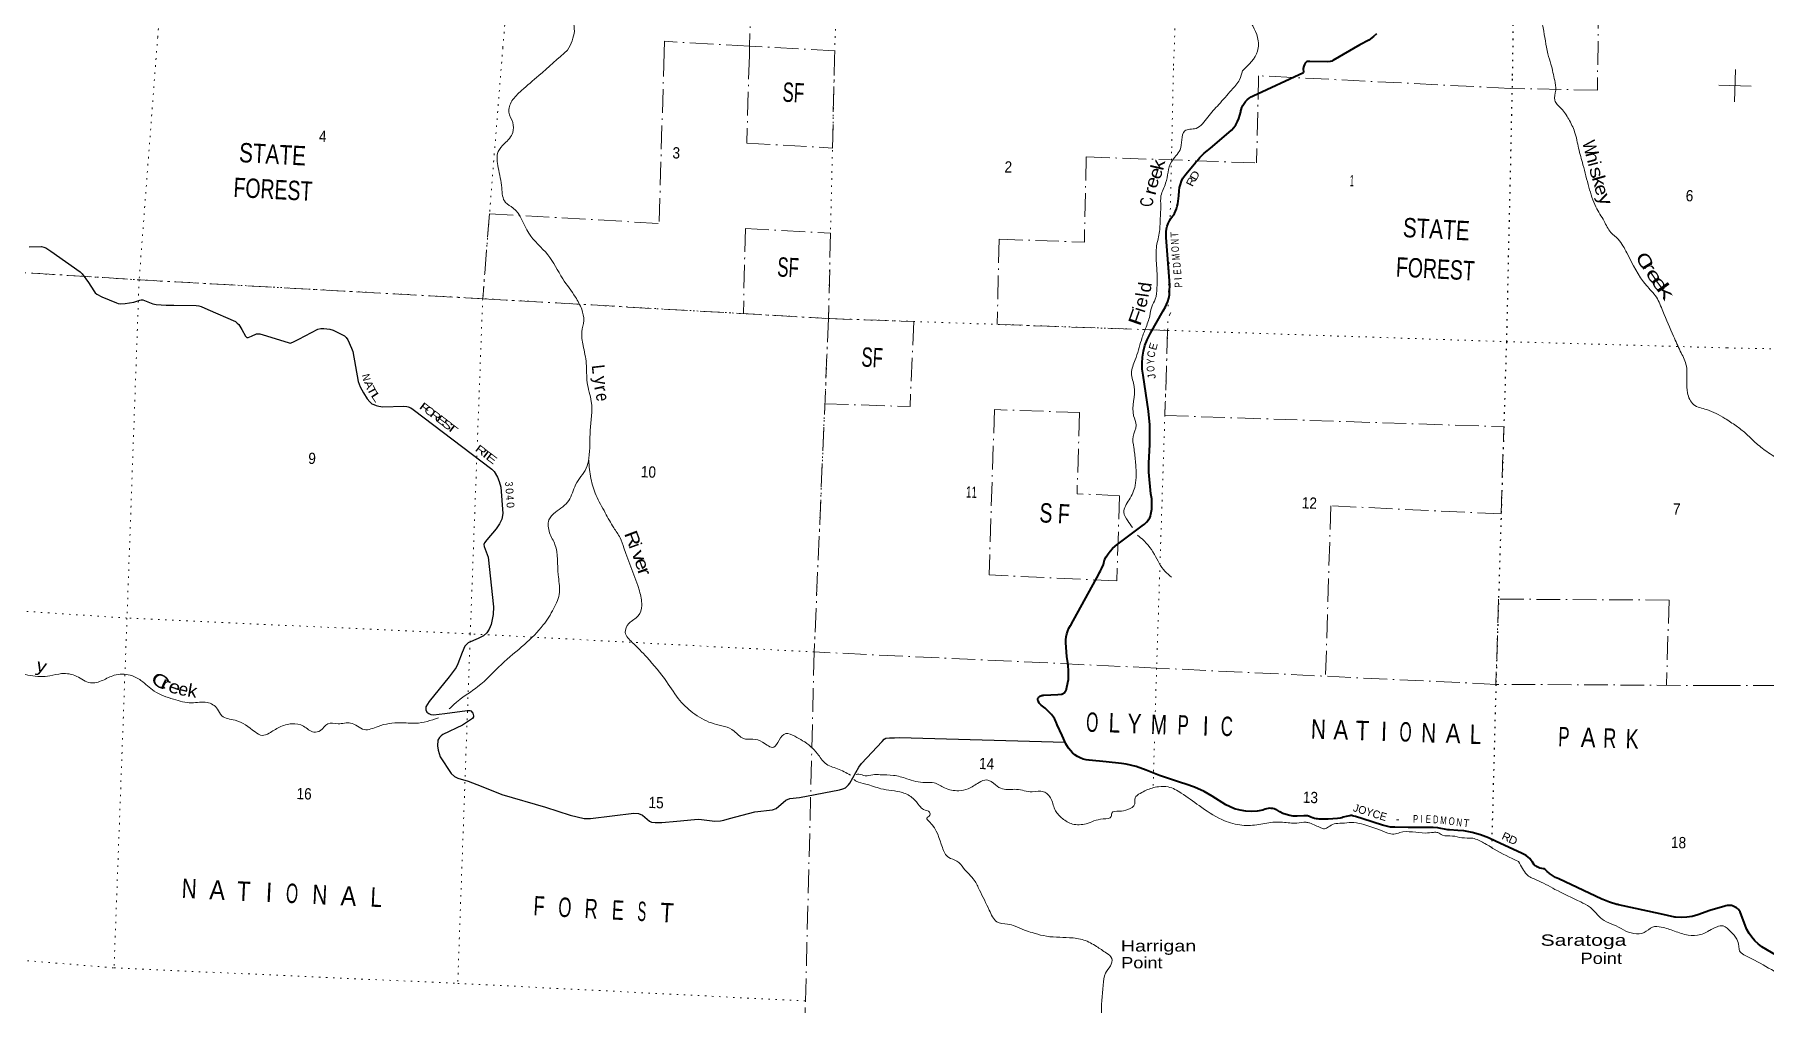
# Model space of a CAD drawing. Header units: feet. Extents: x -739708 to -488887, y 188754 to 379550.
# Drawn here: x -703016 to -676232, y 225540 to 240547 of the extents above; entities that cross this region are included whole.
import ezdxf
from ezdxf.enums import TextEntityAlignment as Align

# ---------------------------------------------------------------- set-up
doc = ezdxf.new("R2010")
doc.units = ezdxf.units.FT
doc.header["$LTSCALE"] = 73
doc.linetypes.add('DOT_DASHED', pattern=[7.7, 5, -1.2, 0.3, -1.2])
doc.linetypes.add('DOTTED', pattern=[1.5, 0.3, -1.2])
for name, color, linetype, lineweight in [('26', 7, 'Continuous', 40), ('29', 7, 'Continuous', 25), ('39', 7, 'Continuous', 13), ('4', 7, 'Continuous', 13), ('42', 7, 'Continuous', 25), ('44', 7, 'DOT_DASHED', 13), ('6', 7, 'DOTTED', 25), ('7', 7, 'DOTTED', 13)]:
    doc.layers.add(name, color=color, linetype=linetype, lineweight=lineweight)
for name, color, linetype in [('27', 7, 'Continuous'), ('30', 7, 'Continuous'), ('41', 7, 'Continuous')]:
    doc.layers.add(name, color=color, linetype=linetype)

msp = doc.modelspace()

# ---------------------------------------------------------------- linework, layer by layer
at = {"layer": '26'}
for points in [[(-682239.19, 240557.23), (-682284.58, 240515.94), (-682354.31, 240462.29), (-682493.87, 240385.7), (-682913.88, 240144.32), (-682931.42, 240136.06), (-682956.69, 240129.35), (-682989.19, 240125.74), (-683272.37, 240131.41), (-683304.87, 240128.84), (-683321.89, 240123.16), (-683340.97, 240104.06), (-683352.84, 240083.93), (-683363.67, 240059.68), (-683371.41, 240021.99), (-683369.66, 239958.16)], [(-686538.2, 232189.96), (-686524.6, 232214.76), (-686511.44, 232239.96), (-686493.93, 232273.51), (-686466.86, 232341.05), (-686446.99, 232411.05), (-686423.36, 232459.53), (-686394.8, 232505.28), (-686361.61, 232547.79), (-686324.15, 232586.59), (-686282.85, 232621.27), (-686277.18, 232625.48), (-685866.99, 232938.1), (-685831.23, 232965.11), (-685798.49, 232995.71), (-685769.12, 233029.57), (-685762.21, 233039.41), (-685745.83, 233062.73), (-685739.07, 233089.41), (-685731.93, 233117.57), (-685719.07, 233196.29), (-685714.51, 233275.92), (-685718.3, 233355.59), (-685730.4, 233434.43), (-685763.84, 233768.34), (-685762.7, 233909.59), (-685749.61, 234196.81), (-685749.45, 234501.85), (-685768.21, 234713.66), (-685851.02, 235271.07), (-685864.77, 235363.18), (-685868.82, 235456.21), (-685863.12, 235549.16), (-685847.73, 235641), (-685822.83, 235730.73), (-685788.69, 235817.37), (-685745.67, 235899.96), (-685745.55, 235900.17), (-685735.34, 235922.95), (-685541.24, 236266.86), (-685506.73, 236332.1), (-685489.12, 236366.07), (-685469.13, 236414.95), (-685454.37, 236465.65), (-685444.99, 236517.61), (-685441.09, 236570.26), (-685435.92, 236664.57), (-685492.32, 237404.58), (-685495.86, 237448.8), (-685494.76, 237493.14), (-685489.03, 237537.12), (-685478.73, 237580.26), (-685463.98, 237622.09), (-685444.94, 237662.15), (-685421.82, 237700), (-685395.06, 237734.99), (-685388.4, 237743.68), (-685366.33, 237776.87), (-685347.85, 237812.19), (-685333.17, 237849.24), (-685322.43, 237887.63), (-685315.77, 237926.92), (-685296.52, 238048), (-685293.71, 238124.71), (-685286.71, 238175.94), (-685274.39, 238226.16), (-685256.89, 238274.81), (-685234.4, 238321.37), (-685207.17, 238365.32), (-685187.12, 238392.18), (-685036.44, 238568.48), (-685015.65, 238592.8), (-684994.02, 238618.48), (-684971.7, 238644.98), (-684906.04, 238709.98), (-684858.95, 238747.72), (-684833.71, 238767.95), (-684808.95, 238788.82), (-684522.92, 239029.94), (-684483.08, 239066.53), (-684447.29, 239107.08), (-684415.93, 239151.15), (-684389.35, 239198.26), (-684367.83, 239247.88), (-684351.63, 239299.49), (-684340.9, 239352.5), (-684338.86, 239367.84), (-684335.2, 239380.98), (-684322.77, 239415.69), (-684306.78, 239448.9), (-684287.41, 239480.27), (-684264.86, 239509.44), (-684239.39, 239536.09), (-684211.28, 239559.93), (-684180.82, 239580.71), (-684148.36, 239598.18), (-683369.66, 239958.16)], [(-683783.47, 228536.84), (-683799.3, 228543.75), (-683821.84, 228552.01), (-683845.13, 228557.87), (-683868.89, 228561.26), (-683892.88, 228562.15), (-683916.84, 228560.53), (-683940.49, 228556.41), (-683963.58, 228549.84), (-683985.86, 228540.9), (-684000.12, 228533.67), (-684086.92, 228519.91), (-684174.68, 228515.29), (-684262.44, 228519.87), (-684349.24, 228533.6), (-684434.13, 228556.33), (-684516.18, 228587.81), (-684571.33, 228614.8), (-684782.13, 228749.52), (-684905.59, 228821.76), (-685057.78, 228892), (-685191.47, 228937.44), (-685220.1, 228947.18), (-685241.47, 228954.04), (-685597.14, 229069.24), (-685804, 229154.79), (-685957.1, 229208.87), (-686115.01, 229246.64), (-686185, 229257.9), (-686426.19, 229284.08), (-686684.77, 229305.4), (-686732.41, 229313.22), (-686778.97, 229325.96), (-686823.94, 229343.51), (-686866.83, 229365.66), (-686907.18, 229392.17), (-686944.53, 229422.75), (-686978.48, 229457.07), (-687008.65, 229494.76), (-687034.72, 229535.38), (-687048.79, 229562.05), (-687105.03, 229691.07), (-687181.69, 229855.43), (-687196.98, 229894.85), (-687206.65, 229919.79), (-687220.71, 229944.85), (-687224.61, 229951.81), (-687255.24, 229996.67), (-687269.17, 230013.09), (-687290.45, 230038.17), (-687314.9, 230063.09), (-687331.14, 230079.65), (-687369.57, 230114.89), (-687430.08, 230161.29), (-687443.78, 230172.95), (-687456.19, 230185.99), (-687462.89, 230194.69), (-687478.76, 230219.67), (-687481.63, 230244.69), (-687480.84, 230252.69), (-687479.2, 230260.68), (-687476.73, 230268.44), (-687473.46, 230275.91), (-687468.07, 230281.53), (-687458.73, 230289.75), (-687448.58, 230296.95), (-687437.73, 230303.05), (-687426.31, 230307.99), (-687414.43, 230311.7), (-687402.23, 230314.15), (-687389.84, 230315.31), (-687172.55, 230325.38), (-687121.38, 230330.74), (-687111.57, 230332.49), (-687101.46, 230335.39), (-687091.71, 230339.32), (-687082.43, 230344.25), (-687073.71, 230350.13), (-687065.65, 230356.88), (-687058.35, 230364.44), (-687051.87, 230372.72), (-687046.3, 230381.63), (-687041.68, 230391.08), (-687038.08, 230400.95), (-687035.54, 230411.15), (-687014.66, 230512.24), (-687007.93, 230555.68), (-687007.37, 230562.24), (-687005.87, 230579.87), (-687004.77, 230682.16), (-687014.38, 230784.01), (-687032.02, 230913.51), (-687049.35, 231124.39), (-687049.2, 231172.06), (-687044.07, 231219.44), (-687034.02, 231266.03), (-687019.15, 231311.32), (-686999.63, 231354.8), (-686975.67, 231396), (-686965.43, 231411), (-686538.2, 232189.96)], [(-677074.77, 226977.23), (-677263.71, 226910.81), (-677348.08, 226888.82), (-677434.28, 226875.77), (-677521.38, 226871.8), (-677608.41, 226876.95), (-677618.06, 226878.09), (-677847.78, 226926.41), (-678489, 227068.27), (-678503.14, 227071.38), (-678519.1, 227074.9), (-678629.24, 227106.16), (-678735.51, 227148.76), (-678748, 227154.71), (-679416.88, 227469.5), (-679467.05, 227491.99), (-679514.58, 227519.6), (-679558.98, 227552.03), (-679570.23, 227562.09), (-679595.34, 227584.55), (-679620.23, 227609.11), (-679621.87, 227610.4), (-679632.41, 227617.06), (-679643.59, 227622.58), (-679654.7, 227626.69), (-679679.32, 227631.7), (-679704.7, 227636.21), (-679708.44, 227636.87), (-679748.82, 227654.41), (-679756.03, 227657.68), (-679767.85, 227664.29), (-679778.92, 227672.09), (-679789.11, 227681), (-679795.97, 227688.4), (-679813.27, 227713.24), (-679829.17, 227738.4), (-679841.08, 227755.78), (-679864.33, 227783.06), (-679890.29, 227807.77), (-679918.7, 227829.63), (-679949.24, 227848.39), (-679981.57, 227863.86), (-680395.03, 228052.23), (-680505.19, 228103.65), (-680628.03, 228153.14), (-680755.38, 228189.52), (-680885.83, 228212.39), (-680977.92, 228220.2), (-680980.51, 228220.22), (-681106.82, 228228.08), (-681131.74, 228229.62), (-681156.82, 228234.19), (-681266.65, 228255.87), (-681289.23, 228259.43), (-681359.14, 228265.5), (-681404.31, 228264.69), (-681429.71, 228264.23), (-681454.31, 228264.41), (-681748.44, 228266.59), (-681952.39, 228268.25), (-681959.13, 228268.31), (-682022.49, 228272.45), (-682085.07, 228283.2), (-682146.18, 228300.43), (-682449.31, 228401.34), (-682561.75, 228433.82), (-682586.49, 228440.97), (-682611.75, 228447.28), (-682621.68, 228448.71), (-682636.61, 228449.29), (-682651.51, 228448.3), (-682655.61, 228447.59), (-682680.91, 228441.62), (-682705.61, 228434.96), (-682751.57, 228422.57), (-682776.66, 228415.8), (-682801.57, 228411.76), (-682842.07, 228405.19), (-682984.01, 228393.2), (-683101.42, 228395.61), (-683126.2, 228396.12), (-683151.42, 228397.76), (-683168.77, 228399.59), (-683197.39, 228405.68), (-683225.21, 228414.74), (-683226.94, 228415.51), (-683252.22, 228426.78), (-683276.94, 228436.92), (-683289.72, 228440.89), (-683308.34, 228444.6), (-683327.25, 228446.33), (-683346.23, 228446.09), (-683365.08, 228443.86), (-683467.53, 228439.9), (-683472.47, 228439.83), (-683527.4, 228442.19), (-683581.79, 228450.28), (-683635.04, 228464.01), (-683686.56, 228483.23), (-683735.79, 228507.73), (-683783.47, 228536.84)], [(-676666.15, 227021.8), (-676684.15, 227033.02), (-676703.22, 227042.29), (-676723.16, 227049.52), (-676743.75, 227054.62), (-676764.76, 227057.55), (-676785.96, 227058.26), (-676807.11, 227056.75), (-676828, 227053.04), (-676846.64, 227047.76), (-677074.77, 226977.23)], [(-675247.39, 225816.38), (-676269.76, 226417.58), (-676327.23, 226460.87), (-676379.86, 226509.92), (-676427.08, 226564.21), (-676468.36, 226623.14), (-676503.25, 226686.06), (-676525.18, 226735.9), (-676608.6, 226960.25), (-676620.48, 226977.82), (-676634.14, 226994.05), (-676649.41, 227008.77), (-676666.15, 227021.8)]]:
    msp.add_lwpolyline(points, dxfattribs=at)
at = {"layer": '29'}
for points in [[(-703100.48, 237257.52), (-702907.66, 237262.72), (-702871.75, 237255.96), (-702843.22, 237243.27), (-702763.63, 237193.5), (-702311.5, 236872.9), (-702277.36, 236841.99), (-702180.98, 236705.95), (-702099.83, 236575.52), (-702075.27, 236547.76), (-702052.28, 236527.94), (-701976.2, 236486.7), (-701749.54, 236389.95), (-701720.22, 236381.22), (-701685.35, 236376.47), (-701613.23, 236380.43), (-701477.33, 236404.51), (-701388.15, 236434.36), (-701365.17, 236438.32), (-701339.77, 236435.72), (-701183.3, 236378.08), (-701131.37, 236364.57), (-700977.37, 236356.78), (-700858.74, 236355.15)], [(-700858.74, 236355.15), (-700514.06, 236350.42), (-700472.77, 236346.33), (-700434.73, 236333.64), (-700333.68, 236287.93), (-699902.9, 236100.34), (-699877.58, 236079.08), (-699855.39, 236053.7), (-699806.89, 235978.71), (-699752.36, 235874.47), (-699740.73, 235864.14), (-699727, 235855.44), (-699707.98, 235857.03), (-699658.06, 235875.25), (-699579.59, 235910.95), (-699556.36, 235913.74), (-699525.7, 235909.37), (-699425.09, 235881.04), (-699075.85, 235770.49), (-699060.48, 235769), (-699041.46, 235770.59), (-699005.01, 235786.45), (-698925.2, 235831.3), (-698628.84, 235983.15), (-698583.38, 235994.23), (-698539, 235995.82), (-698446.18, 235984.71), (-698393.17, 235967.27), (-698215.18, 235878.35), (-698191.08, 235855.45), (-698167.3, 235820.56), (-698107.07, 235692.08), (-698089.23, 235639.42), (-698003.38, 235175.45), (-697972.34, 235089.37), (-697925.4, 234998.33), (-697864.56, 234905.38), (-697823.37, 234856.45), (-697792.95, 234829.32), (-697764.72, 234815.21), (-697725.07, 234800.7), (-697683.88, 234789.84), (-697626.03, 234783.33), (-697300.65, 234791.87), (-697254.32, 234786.66), (-697228.94, 234780.08), (-697190.92, 234764.46), (-697151.98, 234740.52), (-695935.53, 233815.73), (-695901.93, 233778.46), (-695846.77, 233692.01), (-695821.41, 233625.4), (-695798.23, 233534.31), (-695767.51, 233130.53), (-695781.78, 233043.3), (-695815.07, 232968.75), (-695869.24, 232891.5), (-696013.79, 232720.26), (-696051.24, 232675.32), (-696057.58, 232649.94), (-696053.49, 232619.45), (-695991.26, 232450.91), (-695912.29, 231680.56), (-695916.51, 231566.64), (-695945.04, 231408.03), (-695974.7, 231336.06), (-696014.79, 231277.97), (-696064.65, 231233.03), (-696145.89, 231192.98)], [(-696145.89, 231192.98), (-696301.68, 231124.12), (-696330.17, 231102.13), (-696355.58, 231073.37), (-696396.85, 230976.23), (-696460.19, 230800.56), (-696489.35, 230745.02), (-696594.96, 230596.44), (-696905.51, 230214.63), (-696956.31, 230132.81), (-696956.16, 230088.16), (-696940.46, 230053.5), (-696911.93, 230031.3), (-696880.23, 230015.44), (-696838.55, 230009.85), (-696661.26, 230029.63), (-696316.35, 230079.56), (-696274.73, 230078.88), (-696258.88, 230072.54), (-696229.52, 230038.42), (-696217.67, 229996.4), (-696220.84, 229977.37), (-696236.59, 229952.49), (-696388.74, 229849.65), (-696696.36, 229707.73), (-696721.67, 229685.06), (-696743.91, 229660.15), (-696772.44, 229618.91), (-696777.39, 229528.71), (-696769.27, 229460.3), (-696735.2, 229360.88), (-696563.86, 229100.31), (-696514.07, 229052.68), (-696464.07, 229028.64), (-696301.16, 228982.8), (-696103.31, 228903.66), (-695780.83, 228774.02), (-695105.48, 228579.79), (-694720.52, 228457.96), (-694503.64, 228406.21), (-694410.69, 228403.97), (-693736.3, 228485.29), (-693662.54, 228483.27), (-693602.81, 228458.53), (-693493.78, 228364.49), (-693462.82, 228350.04), (-693408.93, 228340.52), (-693305.96, 228341.82), (-693070.48, 228361.55), (-692800.27, 228391.28), (-692728.29, 228391.54), (-692482.42, 228364.81), (-692394.49, 228369.07), (-692345.36, 228377.01), (-692254.17, 228406.84), (-691861.32, 228507.18), (-691590.86, 228538.79), (-691532.44, 228557.68), (-691381.23, 228690.62), (-691321.4, 228713.26), (-691173.1, 228731.36), (-690552.92, 228847.71), (-690500.34, 228862.36), (-690462.3, 228881.39), (-690411.72, 228924.89), (-690392.56, 228951.18), (-690255.39, 229201.93)], [(-690255.39, 229201.93), (-690213.44, 229257.31), (-690127.94, 229343.73), (-689893.26, 229596.73), (-689860.82, 229632.89), (-689833.03, 229647.49), (-689779.13, 229653.83), (-689703.22, 229655.37)], [(-689703.22, 229655.37), (-689631.21, 229656.84), (-687060.68, 229589.34)]]:
    msp.add_lwpolyline(points, dxfattribs=at)
at = {"layer": '39'}
for points in [[(-696765.83, 249779.9), (-696725.2, 249623.17), (-696623.24, 249379.84), (-696624.25, 249131.37), (-696619.74, 248702.92), (-696655.65, 248105.91), (-696713.17, 247689.33), (-696660.27, 247592.86), (-696460.11, 247334.61), (-696336.41, 246969.44), (-696261.41, 246650.1), (-696156.21, 246495.57), (-695878.7, 246313.91), (-695773.23, 246056.34), (-695780.7, 245741.37), (-695716.8, 245559.74), (-695497.17, 245448.42), (-695329.62, 245235.55), (-695348.01, 245007.77), (-695351.23, 244698.74), (-695179.09, 244390.78), (-695029.26, 244133.96), (-694984.88, 243748.83), (-695084.43, 243450.63), (-695235.79, 243113.5), (-695344.86, 242554.94), (-695201.42, 242067.98), (-695144.37, 241698.64), (-695057.68, 241423.42), (-694856.54, 241136.86), (-694675.42, 240743.78), (-694658.43, 240601.87), (-694762.06, 240307.79)], [(-684781.83, 245548.6), (-684540.49, 245332.2), (-684464.37, 245154.26), (-684347.39, 244991.32), (-684279.58, 244750.98), (-684133.85, 244492.26), (-684214.48, 244381.42), (-684574.66, 244175.5), (-684734.37, 243996.2), (-684795.48, 243757.51), (-684693.65, 243455.59), (-684539.08, 243107.72), (-684514.83, 242888.83), (-684479.02, 242655.47), (-684415.38, 242411.21), (-684541.63, 241933.96), (-684408.46, 241221.01), (-684252.62, 240852.9), (-684078.07, 240500.42), (-684079.69, 240290.35), (-684314.66, 239987.49)], [(-680202.19, 242946.24), (-680186.6, 242874.61), (-680088.66, 242245.5), (-680104.38, 241870.15), (-680050.61, 241686.79), (-679855.88, 241555.98), (-679792.23, 241257.17), (-679657.23, 240649.23), (-679585.11, 240251.18), (-679536.72, 240086.15), (-679478.21, 239836.14)], [(-694762.06, 240307.79), (-695208.83, 239912.15), (-695475.47, 239679.96), (-695624.59, 239518.04), (-695673.3, 239344.27), (-695612.68, 239182.53), (-695612.17, 239031.13), (-695739.5, 238858.29), (-695836.79, 238734.79), (-695835.88, 238484.47), (-695782.8, 238171.64), (-695724.46, 237947.42), (-695604.64, 237860.16), (-695364.84, 237469.67), (-695070.46, 237137.67), (-694838.05, 236765.62), (-694640.81, 236479.67), (-694544.82, 236292.38), (-694512.9, 236117.6), (-694541.48, 235943.07), (-694522.97, 235732.46), (-694472.74, 235452.03), (-694459.28, 235158.85), (-694395.55, 234861.77), (-694411.86, 234416.31), (-694433.7, 233985.19), (-694475.71, 233829.33), (-694638.29, 233575.06), (-694744.11, 233328.76), (-694950.36, 233148.79), (-695051.53, 233029.47), (-695040.71, 232829.24), (-694958.59, 232648.53), (-694909.19, 232180.42), (-694888.87, 231909.19), (-694978.88, 231654.21), (-695139.37, 231401.89), (-695430.67, 231102), (-695786.94, 230790.42), (-696152.44, 230446.9), (-696461.08, 230224.36), (-696594.2, 230101.18)], [(-684314.66, 239987.49), (-684359.4, 239847.53), (-684482.26, 239686.64), (-684679.99, 239463.97), (-684850.5, 239268.53), (-685032.35, 239093.71), (-685207.25, 239053.86), (-685252.62, 238916.29), (-685280.46, 238761.92), (-685412.26, 238577.14), (-685503.06, 238245.5), (-685574.81, 238048.37), (-685578.48, 237893.09), (-685585.79, 237693.54), (-685602.04, 237470.1), (-685646.63, 237243.7), (-685642.43, 236973.07), (-685637.07, 236623.68), (-685663.64, 236449.08), (-685718, 236329.95), (-685747.67, 236191.86), (-685815.47, 235992.57), (-685878.43, 235815.29), (-685974.39, 235508.06), (-686032.34, 235302.34), (-685989.52, 235094.85), (-685998.08, 234641.03), (-685961.02, 234496.33), (-686007.8, 234320.47), (-685995.8, 234152.49), (-685971.26, 233941.65), (-685959.02, 233725.22), (-685975.07, 233562.33), (-686065.83, 233341.69), (-686151.61, 233147.11), (-686089.87, 233015.61), (-686016.19, 232910.81)], [(-679478.76, 239838.99), (-679462.84, 239683.68), (-679478.59, 239528.86), (-679376.43, 239399.88), (-679261.35, 239238.11), (-679169.83, 239038.89), (-679108.5, 238786.3), (-679041.2, 238531.47), (-678949.1, 238182.85), (-678841.28, 237878.06), (-678714.24, 237657.31), (-678607.74, 237481.74), (-678496.64, 237376.65), (-678361.25, 237163.66), (-678058.98, 236661.82), (-677904.29, 236480.41), (-677805.38, 236262.74), (-677638.15, 235872.95), (-677533.64, 235642.96), (-677446.22, 235441.87), (-677433.89, 235172.95), (-677422.19, 234996.91), (-677327.99, 234815.75), (-677125.15, 234737.48), (-676843.98, 234602.38)], [(-676843.98, 234602.38), (-676668.82, 234485.47), (-676523.39, 234372.13), (-676374.82, 234230.46), (-676194.08, 234087.81), (-675972.95, 233949.99), (-675742.4, 233856.24), (-675465.83, 233819.58), (-675241.47, 233786.53), (-675035.33, 233749.99), (-674874.78, 233670.48), (-674706.01, 233596.77), (-674405.99, 233537.21), (-674153.36, 233507.33), (-673667.87, 233393.71), (-673246.77, 233280.04), (-672979.24, 233211.39), (-672734.5, 233121.25), (-672533.43, 233050.58), (-672307.04, 232952.93)], [(-694436.15, 233957.16), (-694400.91, 233669.08), (-694321.67, 233409.76), (-694180.3, 233140.04), (-694047.67, 232906.97), (-693950.42, 232753.95), (-693891.74, 232594.31), (-693649.89, 231929.23), (-693615.72, 231705.92), (-693668.09, 231542.38), (-693813.5, 231426.74), (-693869.09, 231285.52), (-693761.77, 231132.12), (-693536.28, 230901.62), (-693229.43, 230524.75), (-693022.41, 230230.36), (-692790.13, 230019.79), (-692495.08, 229871.44), (-692184.6, 229758.85), (-692039.63, 229642.39), (-691896.79, 229632.99), (-691743.2, 229586.85), (-691570.64, 229507.7), (-691488.04, 229615.61), (-691383.36, 229720.67), (-691245.8, 229677.15), (-691123.22, 229609.97), (-690892.67, 229407.54), (-690773.05, 229259.73), (-690584.61, 229173.93), (-690382.08, 229077.88)], [(-685939.13, 232792.01), (-685895.62, 232758.03), (-685677.35, 232495.5), (-685513.53, 232233.01), (-685409.89, 232144.34)], [(-696762.4, 229963.84), (-697115.01, 229879.57), (-697352.66, 229888.5), (-697697.61, 229830.82), (-697913.15, 229782.4), (-698123.23, 229883.14), (-698317.3, 229870.25), (-698474.53, 229872.13), (-698589.36, 229765.43), (-698691.01, 229743.01), (-698851.04, 229833.8), (-699031.11, 229872.86), (-699224.72, 229817.57), (-699385.35, 229726.72), (-699491.55, 229690.34), (-699602.49, 229744.97), (-699912.4, 229928.18), (-700117.61, 229996.45), (-700184.41, 230099.88), (-700346.01, 230202.84), (-700584.24, 230195.64), (-700864.49, 230252.6), (-701164.38, 230378.92), (-701368.15, 230542), (-701534.51, 230624.95), (-701782.66, 230622.17), (-701962.99, 230544.17), (-702151.91, 230506.87), (-702364.07, 230605.67), (-702596.43, 230648.71), (-702777.22, 230613.12), (-703081.55, 230618.5), (-703384.93, 230704.59), (-703808.41, 230815.37), (-704151.96, 230795.99), (-704412.62, 230727.06), (-704634.83, 230771.75), (-704868.84, 230824.95), (-705100.14, 230841.71), (-705342, 230955.76), (-705832.21, 231006.48), (-706214.71, 231024.89), (-706518.02, 231112.99), (-706776.71, 231152.99), (-706912.53, 231133.87), (-707108.34, 231183.62), (-707293.49, 231249.11), (-707463.42, 231289.81), (-707734.11, 231305.68)], [(-690330.11, 229010.59), (-690295.13, 228983.41), (-690145.56, 228937.42), (-689910.21, 228866.01), (-689579.69, 228805.14), (-689413.54, 228716.14), (-689314.89, 228601.42), (-689250.43, 228544.5), (-689157.25, 228500.63), (-689154.85, 228456.14), (-689200.85, 228411.44), (-689164.51, 228357.6), (-688959.46, 227954.28), (-688862.21, 227801.26), (-688737.18, 227746.1), (-688630.4, 227633.09), (-688465.79, 227447.27), (-688384.58, 227296.87), (-688232.75, 226982.35), (-688116.17, 226806.4), (-687950.2, 226767.87), (-687834.28, 226739.29), (-687687.46, 226673.22), (-687567.81, 226636.43), (-687396.09, 226589.6), (-686989.87, 226558.19), (-686769.37, 226521.64), (-686573.32, 226423.45), (-686419.85, 226318.78), (-686336.2, 226234.9), (-686358.46, 226122.7), (-686435.25, 226008.52), (-686470.23, 225824.14), (-686493.77, 225346.66), (-686450.14, 225161.34), (-686326.05, 225025.48), (-686213.84, 224950.62), (-686092.54, 224903.67), (-686025.03, 224874.89), (-686031.2, 224816.59), (-686089.04, 224723.9), (-686129.61, 224717.35), (-686120.04, 224648.36), (-686130.36, 224531.68), (-686201.42, 224463.71), (-686364.92, 224459.76), (-686491.18, 224426.16), (-686624.87, 224299.98), (-686833.61, 223996.99), (-686859.38, 223899.06), (-686811.27, 223725.68), (-686747.51, 223539.61), (-686754.98, 223390.53), (-686769.48, 223269.97), (-686893.54, 223131.32), (-686923.03, 222987.1), (-686953.86, 222861.1), (-687085.39, 222738.89), (-687131.3, 222641.71), (-687089.26, 222523.06), (-686971.61, 222266.33), (-686952.07, 222083.94), (-687009.58, 221890.32), (-687095.41, 221639.22), (-687148.65, 221396.99), (-687140.59, 221176.68), (-687149.85, 221033.72), (-687201.81, 220936.77), (-687211.76, 220830.17), (-687242.15, 220716.26), (-687345.26, 220599.03), (-687442.11, 220487.62), (-687448.7, 220362.73), (-687488.05, 220279.43), (-687537.55, 220194.5), (-687595.57, 219986.76), (-687654.33, 219758.87), (-687700.44, 219601.15), (-687790.49, 219455.17), (-688003.88, 219245.2), (-688163, 219085.67), (-688286.17, 218971.21), (-688399.84, 218951.26), (-688530.35, 218911.76), (-688693.29, 218812.93), (-688807.06, 218679.95), (-688934.88, 218604.02), (-689098.37, 218600.07), (-689261.28, 218612.25), (-689373.67, 218572.07), (-689535.26, 218455.02), (-689696.59, 218455.03), (-689911.32, 218428.78), (-690083.89, 218342.42), (-690295.6, 218233.31), (-690356.37, 218171), (-690389.88, 218026.94)], [(-683274.42, 228335.63), (-683329, 228345.4), (-683469.28, 228333.46), (-683691.65, 228345.68), (-683840.83, 228347.25), (-684092.4, 228306.24), (-684354.65, 228303.99), (-684633.87, 228389.16), (-684984.96, 228604.2), (-685260.19, 228798.22), (-685462.44, 228892.61), (-685611.54, 228896.2), (-685713.12, 228875.8), (-685895.61, 228793.84), (-685974.87, 228722.14), (-685980.28, 228629.5), (-686088.33, 228542.73), (-686226.38, 228517.64), (-686338.33, 228489.55), (-686344.42, 228433.27), (-686470.76, 228397.65), (-686735.67, 228322.83), (-686945.56, 228318.61), (-687099.77, 228403.12), (-687208.26, 228524.27), (-687276.28, 228704.44), (-687393.06, 228819.85), (-687568.56, 228818.37), (-687813.23, 228855.82), (-688026.78, 228861.83), (-688137.41, 228924.52), (-688273.72, 229002.31), (-688392.22, 228960.34), (-688561.05, 228865.76), (-688707.39, 228834.93), (-688925.57, 228879.46), (-689086.12, 228956.14), (-689225, 228963.38), (-689371.72, 228976.97), (-689509.28, 229020.49), (-689719.12, 229072.78), (-689922.45, 229082.44), (-690037.46, 229080.71), (-690154.94, 229066.95), (-690252.88, 229090.82), (-690292.52, 229084.7)], [(-683274.42, 228335.63), (-683181.02, 228297.81), (-683099.78, 228258.42), (-683043.83, 228244.21), (-682980.22, 228274.11), (-682895.87, 228319.38), (-682772.43, 228330.89), (-682626.84, 228341.57), (-682468.33, 228319.46), (-682215.22, 228237.29), (-682062.07, 228179.05), (-681967.93, 228161.39), (-681876.27, 228186.2), (-681481.25, 228179.43), (-681355.87, 228188.84), (-681287.4, 228186.27), (-681218.24, 228147.34), (-681059.44, 228133.3), (-680917.26, 228105.75), (-680746.15, 228097.3), (-680579.27, 228028.46), (-680413.5, 227929.38), (-680040.39, 227736.94)], [(-677083.7, 226670.98), (-677128.64, 226642.48), (-677217.17, 226608.71), (-677413.18, 226597.91), (-677624.66, 226660.36), (-677828.09, 226722.5), (-677963.24, 226721.53), (-678093.37, 226637.61), (-678255.29, 226621.49), (-678566.9, 226758.34), (-678713.72, 226824.41), (-678819.15, 226919.21), (-678939.87, 227036.77), (-679076.25, 227112.54), (-679474.48, 227307.15), (-679765.5, 227455.34), (-679915.68, 227539.7), (-679976.95, 227628.8), (-680040.39, 227736.94)], [(-677083.7, 226670.98), (-676964, 226727.83), (-676869.01, 226741.07), (-676756.96, 226654.96), (-676657.97, 226536.99), (-676627.08, 226429.16), (-676617.25, 226356.26), (-676552.77, 226293.79), (-676427.97, 226229.48), (-676079.72, 226037.36), (-675365.74, 225632.42), (-675225.24, 225555.54), (-675159.49, 225468.83), (-675133.43, 225334.93), (-675099.88, 225182.64), (-675100.72, 225089.9), (-675161.38, 225015.11), (-675343.39, 224855.28), (-675504.79, 224710.95), (-675606.07, 224558.75), (-675647.43, 224457.15), (-675600.64, 224342.79), (-675484.57, 224256.56), (-675328.97, 224146.95), (-675189.58, 224033.79), (-675102.15, 223932.31), (-675064.09, 223796.02), (-675000.17, 223715.42), (-674954.15, 223641.42), (-674983.57, 223535.42), (-675133.29, 223378.64), (-675258.09, 223311.86), (-675411.42, 223233.84), (-675626.51, 223175.86), (-675946.85, 223163.43), (-676315.96, 223200.89), (-676477.54, 223181.62), (-676665.06, 223169.18), (-677190.63, 223160.33)]]:
    msp.add_spline(points, degree=3, dxfattribs=at)
at = {"layer": '4'}
for p, q in [((-676680.58, 240004.81), (-676695.37, 239505.02)), ((-676680.58, 240004.81), (-676695.37, 239505.02)), ((-676680.58, 240004.81), (-676695.37, 239505.02)), ((-676680.58, 240004.81), (-676695.37, 239505.02)), ((-676438.08, 239747.52), (-676937.86, 239762.31)), ((-676438.08, 239747.52), (-676937.86, 239762.31)), ((-676438.08, 239747.52), (-676937.86, 239762.31)), ((-676438.08, 239747.52), (-676937.86, 239762.31))]:
    msp.add_line(p, q, dxfattribs=at)
at = {"layer": '44'}
for p, q in [((-678800.95, 241005.67), (-678816.19, 239819.45)), ((-693267.98, 240262.97), (-693345.96, 237621.57)), ((-693262.68, 240442.31), (-693267.98, 240262.97)), ((-690625.87, 240295.38), (-690629.24, 240181.29)), ((-691948.67, 240220.24), (-691988.65, 238865.8)), ((-690661.39, 238789.58), (-690629.24, 240181.29)), ((-684063.84, 239908.63), (-684093.76, 238559.04)), ((-678816.19, 239819.45), (-678817.9, 239685.75)), ((-691988.65, 238865.8), (-690661.39, 238789.58)), ((-686732.38, 238651.1), (-686761.65, 237331.33)), ((-686732.38, 238651.1), (-684093.76, 238559.04)), ((-695971.93, 237772.38), (-696077.6, 236454.95)), ((-695971.93, 237772.38), (-693345.96, 237621.57)), ((-692010.51, 237544.88), (-692041.02, 236224.46)), ((-692010.51, 237544.88), (-690691.9, 237469.15)), ((-690691.9, 237469.15), (-690722.41, 236148.73)), ((-688080.94, 237377.36), (-688110.22, 236057.58)), ((-688080.94, 237377.36), (-686761.65, 237331.33)), ((-690722.41, 236148.73), (-689403.17, 236102.7)), ((-689403.17, 236102.7), (-689459.71, 234783.86)), ((-685471.61, 235965.51), (-688110.22, 236057.58)), ((-685471.61, 235965.51), (-685514.84, 234646.22)), ((-690778.95, 234829.9), (-689459.71, 234783.86)), ((-688153.24, 234738.28), (-688237.15, 232177.8)), ((-686834.04, 234692.25), (-688153.24, 234738.28)), ((-686834.04, 234692.25), (-686875.24, 233435.11)), ((-685514.84, 234646.22), (-680266.86, 234471.2)), ((-680308.1, 233121.34), (-680266.86, 234471.2)), ((-686215.9, 233404.06), (-686875.24, 233435.11)), ((-686215.9, 233404.06), (-686259.14, 232084.63)), ((-682945.47, 233247.82), (-683026.09, 230608.65)), ((-680308.1, 233121.34), (-682945.47, 233247.82)), ((-686259.14, 232084.63), (-688237.15, 232177.8)), ((-677707.6, 231787.94), (-677747.92, 230468.14)), ((-690943.84, 230983.83), (-691079.33, 225577.53)), ((-691183.64, 221738.37), (-691079.33, 225577.53))]:
    msp.add_line(p, q, dxfattribs=at)
for points in [[(-691905.32, 241688.72), (-691944.28, 240368.85), (-691948.67, 240220.24)], [(-690625.87, 240295.38), (-691944.28, 240368.85), (-693262.68, 240442.31)], [(-678817.9, 239685.75), (-680167.04, 239712.65), (-684063.84, 239908.63)], [(-707549.43, 237137.93), (-701396.98, 236747.72), (-696077.6, 236454.95), (-690722.41, 236148.73), (-690943.84, 230983.83)], [(-677707.6, 231787.94), (-680348.4, 231801.98), (-680388.72, 230482.18)], [(-676969.23, 230464), (-680388.72, 230482.18), (-685643.04, 230734.15), (-690943.84, 230983.83)], [(-676969.23, 230464), (-674824.52, 230466.3), (-674818.87, 227879.15)]]:
    msp.add_lwpolyline(points, dxfattribs=at)
at = {"layer": '6'}
for points in [[(-680056.25, 243122.32), (-680120.72, 241031.99), (-680135.78, 239859.56)], [(-680135.78, 239859.56), (-680226.56, 235790.59), (-680388.72, 230482.18), (-680455.93, 227954.49)]]:
    msp.add_lwpolyline(points, dxfattribs=at)
at = {"layer": '7'}
for p, q in [((-685448.28, 237017.38), (-685464.47, 236287.49)), ((-685676.56, 229593.82), (-685697.54, 228880.17))]:
    msp.add_line(p, q, dxfattribs=at)
for points in [[(-701109.95, 240507.55), (-700968.58, 242246.45), (-700902.18, 247321.77), (-700707.93, 251641.12)], [(-690143.38, 251271.12), (-690388.55, 246882.8), (-690586.91, 241615.26), (-690629.24, 240181.29)], [(-684930.99, 251338), (-685137.2, 246706.9), (-685334.75, 241295.89), (-685381.7, 240019.76)], [(-695578.37, 247556.86), (-695605.48, 247118.32), (-695632.9, 241896.42), (-695765.95, 240340.58)], [(-701109.95, 240507.55), (-701396.98, 236747.72), (-701584.82, 231508.89), (-701785.27, 226090.91)], [(-695765.95, 240340.58), (-696077.6, 236454.95), (-696159.69, 234237.03)], [(-690629.24, 240181.29), (-690722.41, 236148.73), (-690943.84, 230983.83)], [(-685381.7, 240019.76), (-685410.24, 238732.73), (-685434.18, 237653.32)], [(-707549.43, 237137.93), (-706670.65, 237077.11), (-701396.98, 236747.72), (-696151.74, 236460.53), (-690722.41, 236148.73), (-686035.11, 235985.17)], [(-685859.89, 235979.06), (-685471.61, 235965.51), (-680226.56, 235790.59), (-676810.91, 235693.82)], [(-685468.59, 236101.6), (-685471.61, 235965.51), (-685643.04, 230734.15), (-685663.03, 230054.22)], [(-676810.91, 235693.82), (-674801.68, 235652.77), (-669471.97, 235427.87), (-664130.07, 235533.35), (-661602.85, 235194.95), (-658744.35, 235232.12), (-657436.67, 235152.72), (-653337.59, 235091.6), (-648004.86, 235029.97), (-646050.61, 234954.25)], [(-696167.62, 234022.96), (-696269.71, 231264.73), (-696463.97, 225850.55)], [(-690943.84, 230983.83), (-696269.71, 231264.73), (-701584.82, 231508.89), (-706865.81, 231858.75), (-707714.93, 231908.63)], [(-707883.52, 226581.36), (-707055.11, 226525.12), (-701785.27, 226090.91), (-696463.97, 225850.55), (-691079.33, 225577.53)]]:
    msp.add_lwpolyline(points, dxfattribs=at)

# ---------------------------------------------------------------- texts
at = {"layer": '27'}
for s, rotation, width, p in [('D', 60.768, 1.2, (-684999.6, 238336.7)), ('R', 62.589, 1.2, (-685056.44, 238241.55)), ('T', 92.548, 0.85, (-685306.64, 237448.02)), ('N', 92.296, 0.7, (-685302.38, 237340.89)), ('O', 93.161, 0.7, (-685295.47, 237226.93)), ('M', 93.947, 0.7, (-685285.6, 237106.6)), ('D', 93.947, 0.7, (-685270.79, 236983.02)), ('E', 93.947, 0.75, (-685262.1, 236874.22)), ('P', 92.121, 0.75, (-685245.11, 236673.23)), ('-', 60.56, 1.55, (-685395.72, 236193.47)), ('Y', 86.491, 0.8, (-685676.42, 235479.16)), ('C', 78.987, 0.85, (-685667.5, 235586.09)), ('O', 92.493, 0.65, (-685675.87, 235372.22)), ('P', 359.82, 0.7, (-681631.39, 228338.33)), ('I', 359.82, 0.85, (-681543.85, 228337.7)), ('E', 357.82, 0.75, (-681437.4, 228335.91)), ('D', 357.32, 0.7, (-681323.01, 228330.5)), ('M', 355.102, 0.75, (-681206.2, 228316.91)), ('O', 353.516, 0.75, (-681079.74, 228302.94)), ('N', 353.516, 0.75, (-680963.44, 228286.56)), ('T', 353.516, 0.95, (-680853.61, 228273.58)), ('R', 335.505, 1.1, (-680252.2, 228065.33)), ('D', 335.505, 1.1, (-680146.94, 228015.18))]:
    msp.add_text(s, height=120, rotation=rotation, dxfattribs=dict(at, width=width)).set_placement(p, align=Align.CENTER)
for s, rotation, p in [('I', 93.87, (-685254.64, 236768.33)), ('E', 74.491, (-685638.08, 235701.13)), ('J', 98.49, (-685659.92, 235260.99)), ('JOYCE', 342.888, (-682354.29, 228442.05)), ('-', 359.534, (-681910.33, 228337.91))]:
    msp.add_text(s, height=120, rotation=rotation, dxfattribs=at).set_placement(p, align=Align.CENTER)
at = {"layer": '30'}
for s, rotation, width, p in [('N', 284.483, 0.9, (-697938.25, 235222.47)), ('A', 291.829, 1.2, (-697892.43, 235100.55)), ('T', 297.276, 1.45, (-697843.68, 235003.79)), ('L', 303.207, 1.65, (-697775.37, 234898.55)), ('F', 322.757, 1.65, (-697007.83, 234718.86)), ('O', 322.757, 1.35, (-696931.78, 234662.89)), ('R', 322.757, 1.45, (-696840.81, 234592.53)), ('E', 322.757, 1.55, (-696743.78, 234520.41)), ('S', 322.757, 1.55, (-696661.99, 234456.2)), ('T', 322.757, 1.75, (-696586.48, 234398.23)), ('R', 322.757, 1.45, (-696138.8, 234059.41)), ('T', 322.757, 1.75, (-696062.09, 233998.54)), ('E', 322.757, 1.55, (-695974.66, 233933.21)), ('3', 274.277, 0.85, (-695728.58, 233581.37)), ('4', 274.351, 0.85, (-695715.41, 233368.51))]:
    msp.add_text(s, height=120, rotation=rotation, dxfattribs=dict(at, width=width)).set_placement(p, align=Align.CENTER)
for p in [(-695720.81, 233471.63), (-695706.77, 233254.92)]:
    msp.add_text('0', height=120, rotation=274.351, dxfattribs=at).set_placement(p, align=Align.CENTER)
at = {"layer": '41'}
for s, rotation, width, p in [('W', 284.794, 0.9, (-679054.67, 238877.42)), ('h', 284.797, 1.15, (-679007.02, 238706.44)), ('s', 284.948, 1.3, (-678948.2, 238473.19)), ('k', 286.332, 1.25, (-678906.48, 238331.89)), ('e', 287.67, 1.15, (-678872.96, 238195.41)), ('y', 291.447, 1.3, (-678818.95, 238041.52)), ('C', 301.052, 1.35, (-678237.67, 237103.34)), ('r', 301.108, 1.7, (-678142.81, 236967.02)), ('e', 303.971, 1.6, (-678083.07, 236853.27)), ('e', 307.104, 1.7, (-678003.74, 236727.36)), ('k', 305.866, 1.9, (-677918.75, 236616.43)), ('L', 276.408, 0.95, (-694390.2, 235423.43)), ('r', 282.369, 1.15, (-694351.95, 235095.12)), ('e', 276.719, 0.85, (-694325.86, 234983.23)), ('R', 290.684, 1.25, (-693889.14, 232819.06)), ('v', 290.033, 1.25, (-693774.92, 232519.77)), ('e', 290.022, 1.2, (-693732.23, 232396.84)), ('r', 289.934, 1.35, (-693685.32, 232255.25)), ('y', 345.142, 1.15, (-703006.51, 230692.35)), ('C', 325.54, 1.45, (-701235.22, 230530.64)), ('r', 334.761, 1.5, (-701087.4, 230434.48)), ('e', 340.57, 1.2, (-700962.43, 230377.35)), ('k', 350.451, 1.1, (-700659.29, 230297.14))]:
    msp.add_text(s, height=200, rotation=rotation, dxfattribs=dict(at, width=width)).set_placement(p)
for s, rotation, width, p in [('k', 76.74, 1.2, (-685525.13, 238508.17)), ('e', 71.186, 1.15, (-685565.41, 238369.03)), ('r', 75.15, 1.2, (-685648.93, 238098.32)), ('e', 71.627, 1.15, (-685623.12, 238228.88)), ('C', 88.038, 0.75, (-685695.8, 237950.33)), ('d', 82.726, 1.05, (-685727.14, 236621.57)), ('F', 70.517, 1.5, (-685861.19, 236133.1)), ('e', 75.004, 1.05, (-685790.82, 236378.16))]:
    msp.add_text(s, height=200, rotation=rotation, dxfattribs=dict(at, width=width)).set_placement(p, align=Align.CENTER)
for s, rotation, p in [('i', 284.799, (-678965.57, 238550.47)), ('y', 279.111, (-694354.11, 235240.56)), ('i', 290.033, (-693817.53, 232626.39)), ('e', 346.35, (-700805.33, 230327.43))]:
    msp.add_text(s, height=200, rotation=rotation, dxfattribs=at).set_placement(p)
for s, rotation, p in [('l', 81.983, (-685767.04, 236500.78)), ('i', 72.213, (-685820.84, 236257.4))]:
    msp.add_text(s, height=200, rotation=rotation, dxfattribs=at).set_placement(p, align=Align.CENTER)
at = {"layer": '42'}
for s, width, p in [('Saratoga', 1.4, (-679697.72, 226433.01)), ('Harrigan', 1.3, (-686196.32, 226344.42)), ('Point', 1.2, (-679077.57, 226151.61)), ('Point', 1.2, (-686191.09, 226083.84))]:
    msp.add_text(s, height=175, dxfattribs=dict(at, width=width)).set_placement(p)
at = {"layer": '44'}
for s, rotation, width, p in [('SF', 356.981, 0.65, (-691440.78, 239508.72)), ('STATE', 356.981, 0.8, (-699855.22, 238572.08)), ('FOREST', 356.981, 0.75, (-699941.71, 238032.49)), ('STATE', 356.981, 0.8, (-681835.92, 237411.42)), ('SF', 356.981, 0.65, (-691522.17, 236800.55)), ('FOREST', 356.981, 0.75, (-681942.77, 236800.58)), ('SF', 356.981, 0.65, (-690219.82, 235405.75)), ('S F', 356.981, 0.75, (-687462.49, 232992.85)), ('N', 357.37, 0.8, (-700742.92, 227174.57)), ('A', 357.37, 0.9, (-700313.37, 227153.9)), ('T', 357.37, 0.85, (-699888.88, 227133.23)), ('I', 357.37, 0.9, (-699441.85, 227113.86)), ('O', 357.37, 0.6, (-699128.79, 227099.48)), ('N', 357.37, 0.8, (-698721.35, 227080.77)), ('A', 357.37, 0.9, (-698281.6, 227060.1)), ('L', 357.37, 0.8, (-697821.52, 227039.43)), ('F', 356.981, 0.7, (-695297.01, 226904.64)), ('O', 356.981, 0.65, (-694913.29, 226884.41)), ('R', 356.981, 0.7, (-694505.99, 226862.92)), ('E', 356.981, 0.7, (-694084.52, 226840.69)), ('S', 356.981, 0.5, (-693686.65, 226819.71)), ('T', 356.981, 0.85, (-693335.95, 226801.21))]:
    msp.add_text(s, height=300, rotation=rotation, dxfattribs=dict(at, width=width)).set_placement(p)
for s, rotation, width, p in [('O', 358.222, 0.6, (-686642.9, 229746.85)), ('L', 358.223, 0.8, (-686300.16, 229736.21)), ('Y', 358.225, 0.8, (-685989.39, 229724.99)), ('M', 358.225, 0.75, (-685611.67, 229708.51)), ('P', 358.225, 0.65, (-685235.85, 229704.01)), ('I', 358.227, 0.85, (-684886.63, 229689.35)), ('C', 358.228, 0.65, (-684559.27, 229682.28)), ('N', 358.231, 0.8, (-683141.05, 229638.44)), ('A', 358.231, 0.85, (-682792.39, 229627.67)), ('T', 358.232, 0.85, (-682460.27, 229617.42)), ('I', 358.235, 0.85, (-682125.22, 229603.24)), ('O', 358.235, 0.6, (-681791.57, 229596.17)), ('N', 358.235, 0.8, (-681434.2, 229579.76)), ('A', 358.237, 0.85, (-681055.03, 229574.11)), ('L', 358.238, 0.8, (-680708.09, 229559.11)), ('P', 358.241, 0.65, (-679340.1, 229521.37)), ('A', 358.241, 0.85, (-678963.11, 229509.79)), ('R', 358.242, 0.7, (-678629.8, 229499.56)), ('K', 358.245, 0.75, (-678283.52, 229488.94))]:
    msp.add_text(s, height=300, rotation=rotation, dxfattribs=dict(at, width=width)).set_placement(p, align=Align.CENTER)
at = {"layer": '7'}
for s, width, p in [('4', 0.9, (-698615.21, 238887.02)), ('3', 0.9, (-693141.44, 238629.72)), ('2', 0.9, (-688000.37, 238411.1)), ('1', 0.45, (-682652.91, 238197.66)), ('6', 0.9, (-677452.48, 237966.27)), ('9', 0.9, (-698780.91, 233897.39)), ('10', 0.9, (-693631.01, 233689.83)), ('11', 0.65, (-688596.96, 233375.87)), ('12', 0.9, (-683397.58, 233208.87)), ('7', 0.9, (-677651.41, 233112.72)), ('14', 0.9, (-688394.91, 229171.31)), ('16', 0.9, (-698962.09, 228705.55)), ('15', 0.9, (-693511.7, 228567.86)), ('13', 0.9, (-683381.38, 228648.73)), ('18', 0.9, (-677680.87, 227949.87))]:
    msp.add_text(s, height=175, rotation=357.848, dxfattribs=dict(at, width=width)).set_placement(p)

doc.saveas('drawing.dxf')
